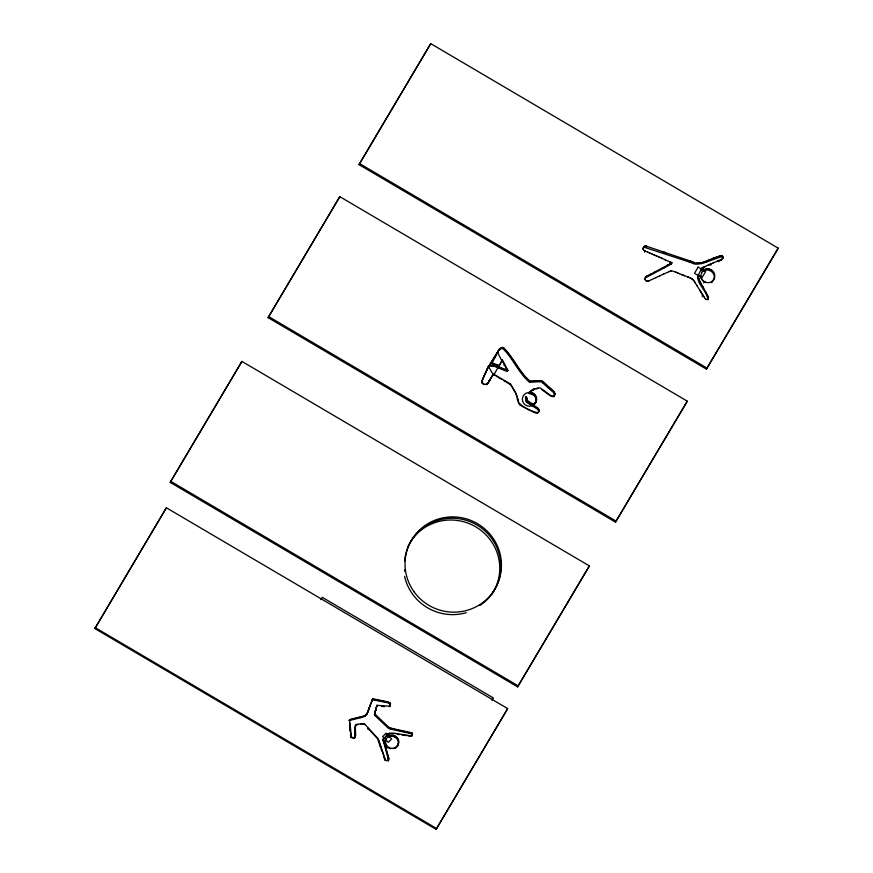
<?xml version="1.0" encoding="UTF-8"?>
<svg xmlns="http://www.w3.org/2000/svg" width="873" height="873" viewBox="0 0 873 873"><rect width="100%" height="100%" fill="white"/><g stroke="black" fill="none" stroke-linecap="round" stroke-linejoin="round"><path stroke-width="1.31" d="M722.571 258.888L721.84 257A1.408 1.386 23.7 0 0 721.273 256.717L702.23 263.526L696.501 264.224A13.291 13.062 23.7 0 1 693.609 263.69L690.685 262.446A3.557 3.492 23.7 0 0 689.986 262.195L689.714 262.118A7.595 7.464 23.7 0 1 689.255 261.987L644.296 247.255A1.942 1.899 23.7 0 0 643.477 247.714L642.997 248.358M645.082 278.181L645.082 279A3.547 3.481 23.7 0 0 645.365 279.884L645.518 280.102M482.191 380.497L482.125 381.152A3.066 3.012 23.7 0 0 483.129 383.422L483.675 383.814A3.634 3.568 23.7 0 0 484.58 384.207L485.137 384.306A2.837 2.783 23.7 0 0 486.457 384.12L487.832 383.061M398.197 744.102L398.317 743.469A6.362 6.253 23.7 0 0 396.964 738.765L394.912 737.041L395.305 736.135L397.357 737.86A6.362 6.253 23.7 0 1 398.71 742.574L398.426 743.829A7.082 6.962 23.7 0 1 397.51 745.618A6.624 6.504 23.7 0 1 388.43 747.244A6.722 6.602 23.7 0 1 385.571 741.057M723.008 258.004L722.658 256.226M375.717 709.498L376.983 705.308L389.598 706.202A2.008 1.964 23.7 0 0 390.264 705.537L390.547 703.573A1.724 1.691 23.7 0 0 390.264 702.983L388.332 701.936L372.749 698.749L372.356 699.655L387.939 702.83L389.871 703.889A1.724 1.691 23.7 0 1 390.155 704.478L389.871 706.443M376.732 706.268L374.637 713.972A1.615 1.582 23.7 0 0 374.768 714.54L387.71 727.045A6.798 6.678 23.7 0 0 390.918 728.66L412.067 733.353A1.331 1.31 23.7 0 1 412.34 733.866L411.958 735.655A1.375 1.353 23.7 0 1 411.521 735.994L407.756 735.83M375.597 709.967L376.11 708.603M376.328 707.163L376.787 705.766L377.452 705.842M375.477 710.426L375.794 709.509M375.423 710.884L375.75 709.978M375.095 711.79L375.619 710.436M375.106 712.248L374.441 714.43A1.615 1.582 23.7 0 0 374.572 714.987L387.514 727.493A6.798 6.678 23.7 0 0 390.722 729.108L411.86 733.8A1.331 1.31 23.7 0 1 412.143 734.324L411.761 736.103A1.375 1.353 23.7 0 1 411.478 736.354M698.4 275.039L701.63 268.371L707.348 265.468M375.499 710.884L375.041 712.248M374.91 712.695L375.237 711.79M643.368 247.496L643.128 248.947A2.041 1.997 23.7 0 0 643.357 249.645L643.837 250.256M368.526 709.891L367.413 712.805M367.926 711.528L368.722 709.433M368.33 710.338L368.984 708.734M368.592 709.629L369.246 708.025M368.853 708.931L369.508 707.316M369.115 708.221L370.043 705.908M369.377 707.512L369.846 706.355M367.609 712.357L368.122 711.08M369.65 706.803L370.305 705.198M372.084 700.386L372.749 698.749M369.912 706.104L370.578 704.489M372.476 699.48L371.538 701.827M370.185 705.395L370.447 704.675M370.381 704.937L372.204 700.201M371.112 703.071L371.658 701.641M482.092 380.606L482.42 379.82M538.488 412.372L538.696 411.609A2.248 2.215 23.7 0 0 538.641 410.845L537.201 408.99L527.15 402.66A3.459 3.394 23.7 0 1 526.223 401.842L526.026 401.471A22.196 21.814 23.7 0 1 525.611 399.376L525.579 396.702L525.884 398.732A22.196 21.814 23.7 0 0 526.277 400.74L526.583 401.274A3.579 3.525 23.7 0 0 527.434 402.006L530.086 403.697M723.019 257.961L722.549 258.703M367.129 713.525L367.806 711.899M94.851 628.56L166.383 507.78L507.639 708.57L507.235 709.465L436.107 829.35L94.851 628.56L166.383 507.78M170.191 482.387L241.919 361.4L589.33 565.89L588.849 566.992L517.602 686.876L170.191 482.387L241.919 361.4M268.087 317.641L339.815 196.654L687.226 401.144L686.745 402.246L615.498 522.13L268.087 317.641L339.815 196.654M359.01 164.637L430.738 43.65L778.149 248.139L777.668 249.242L706.421 369.126L359.01 164.637L430.738 43.65M499.301 349.222L488.542 366.682L493.529 375.27L502.433 360.025L507.89 370.37L506.853 371.276M498.952 366.18L491.848 363.528L498.996 366.071L499.432 365.078M498.843 349.964L497.457 352.692M492.852 375.019L493.343 373.917L510.116 383.814M498.003 367.751L502.433 360.025M349.178 720.607L349.582 719.701L351.459 736.867A1.942 1.91 23.7 0 0 351.917 737.292L353.761 737.685A2.161 2.128 23.7 0 0 355.136 736.91M350.739 737.194L350.924 735.317M355.289 727.471L355.071 737.172L355.682 735.262L355.278 725.365L356.162 724.394M349.386 720.465L360.494 717.704L360.898 716.809M366.856 714.147L367.522 712.619M376.983 705.308L376.59 706.213L377.256 706.29M374.572 713.601L374.964 712.695L374.844 713.525A1.615 1.582 23.7 0 0 374.964 714.081L387.907 726.598A6.798 6.678 23.7 0 0 391.115 728.202M375.259 715.882L375.652 714.987M554.159 395.982L554.399 395.502A2.324 2.281 23.7 0 0 554.519 394.498L553.406 392.414L541.926 382.221A3.907 3.841 23.7 0 0 540.442 381.676L530.446 382.167A3.023 2.979 23.7 0 1 529.431 382.058L529.453 380.683C518.857 371.243 513.237 357.144 503.459 347.53A3.699 3.634 23.7 0 0 501.462 347.607L499.672 348.764L488.542 366.682L488.989 366.256A3.394 3.328 23.7 0 1 490.299 365.612L492.918 365.798L506.46 371.145M525.393 397.302L526.146 396.506A6.078 5.98 23.7 0 0 526.354 396.779L527.106 399.616A4.441 4.365 23.7 0 0 527.674 400.62L530.282 402.562A13.008 12.779 23.7 0 1 532.552 403.97M530.282 402.562L529.998 403.217L527.39 401.264A4.441 4.365 23.7 0 1 526.823 400.26L526.757 397.531M530.009 403.195A13.008 12.779 23.7 0 1 532.268 404.614L534.287 404.406A6.166 6.067 23.7 0 0 535.782 402.049A6.406 6.297 23.7 0 0 535.978 398.699L535.225 396.822A5.718 5.62 23.7 0 0 533.217 394.869L528.874 393.374L531.166 390.853M529.453 380.683L529.911 380.955A3.023 2.979 23.7 0 0 530.926 381.054L540.922 380.584A3.907 3.841 23.7 0 1 542.406 381.119L553.886 391.322L555.01 393.396A2.324 2.281 23.7 0 1 554.879 394.4L553.635 395.851A2.237 2.193 23.7 0 1 552.882 396.091L550.547 395.414L540.343 388.016A3.372 3.317 23.7 0 0 538.739 387.852L533.97 389.096A5.14 5.052 23.7 0 0 532.628 389.554L529.18 392.708L533.501 394.214A5.718 5.62 23.7 0 1 535.509 396.178L536.262 398.055A6.406 6.297 23.7 0 1 536.066 401.405A6.166 6.067 23.7 0 1 534.571 403.752L532.268 404.603M533.479 390.198L533.97 389.096M539.252 381.643L539.732 380.541M385.539 741.046A6.46 6.34 23.7 0 1 385.953 739.322L384.273 737.63L383.225 739.224A1.626 1.604 23.7 0 0 383.029 739.802L388.572 760.056A1.517 1.484 23.7 0 1 388.245 760.645L388.114 760.765M383.171 741.013L383.422 738.907A1.626 1.604 23.7 0 1 383.618 738.329L384.218 737.674M535.116 395.611L535.313 395.163A6.984 6.864 23.7 0 0 529.649 392.01M387.568 734.237L389.205 735.874L388.801 736.779L387.176 735.131L387.939 733.975A5.871 5.773 23.7 0 1 389.489 733.255M385.953 739.322L385.55 740.217A6.46 6.34 23.7 0 0 385.364 740.784M532.759 405.378L532.956 404.919A6.984 6.864 23.7 0 0 535.651 402.224A6.231 6.122 23.7 0 0 535.313 395.153M542.722 382.832L543.202 381.73M535.662 402.257A6.984 6.864 23.7 0 1 523.658 403.293A6.984 6.864 23.7 0 1 528.612 392.49A6.984 6.864 23.7 0 1 535.662 402.257L535.455 402.671A6.144 6.035 23.7 0 1 534.571 403.752M357.144 724.263L364.019 723.575A3.59 3.536 23.7 0 1 364.805 724.23L377.572 738.056A6.995 6.875 23.7 0 1 378.795 740.359L385.222 759.259L384.829 760.165L384.426 758.975M383.563 740.108L388.507 757.6L388.376 760.503A1.517 1.484 23.7 0 1 388.245 760.82M388.299 759.183L388.703 758.277L383.225 739.355A1.626 1.604 23.7 0 1 383.422 738.776L384.142 738.034M409.47 736.561L409.863 735.655L411.718 735.546A1.375 1.353 23.7 0 0 412.154 735.197L412.536 733.418A1.331 1.31 23.7 0 0 412.263 732.894L391.115 728.224M646.424 247.452L646.915 246.361L665.663 252.69M644.634 252.144L645.114 251.053L643.859 250.213M644.82 278.662L646.893 276.217L651.411 273.795M646.413 277.319L664.397 267.727L667.354 265.261M664.397 267.727L671.435 263.919L671.915 262.817L664.528 259.521M436.107 829.35L507.639 708.57M689.255 261.987L689.735 260.885A7.595 7.464 23.7 0 0 690.194 261.016L690.467 261.092A3.557 3.492 23.7 0 1 691.165 261.333L694.111 262.544M690.685 262.446L691.165 261.343A4.234 4.158 23.7 0 0 690.39 261.027L690.39 261.027M517.602 686.876L589.33 565.89M712.444 281.706L713.907 279.316A6.886 6.766 23.7 0 0 711.953 271.918L711.386 271.459A7.562 7.431 23.7 0 0 709.825 270.597A6.864 6.755 23.7 0 0 703.3 271.197L700.888 269.79L701.368 268.688A4.594 4.518 23.7 0 1 702.743 267.509L705.046 266.516M706.071 262.042L708.167 260.187M700.353 277.767L700.844 276.665L698.345 275.202L697.865 276.305A7.071 6.951 23.7 0 0 697.723 278.116C698.989 285.995 707.446 292.062 707.828 299.81M703.311 271.219L703.791 270.117L701.368 268.688M699.808 283.539L700.288 282.437L698.204 277.025A7.071 6.951 23.7 0 1 698.378 275.071M703.791 282.885L704.282 281.783A7.017 6.886 23.7 0 1 700.833 276.665M719.188 257.033L719.93 255.811M707.392 296.875L707.872 295.783L706.028 292.379M615.498 522.13L687.226 401.144M706.421 369.126L778.149 248.139M483.5 377.376L481.929 381.599A3.066 3.012 23.7 0 0 482.704 383.64M482.769 379.002L481.645 382.254A3.066 3.012 23.7 0 0 481.7 382.887M483.369 377.66L484.22 375.739M483.009 378.478L483.86 376.558M483.74 376.841L484.58 374.932M484.46 375.215L485.312 373.295M484.1 376.023L484.941 374.113M484.821 374.397L485.672 372.487M485.192 373.589L486.043 371.669M485.846 372.127L486.774 370.043M485.563 372.771L485.923 371.963M486.294 371.145L487.145 369.235M486.948 369.683L487.516 368.428M486.665 370.338L487.887 367.609M487.407 368.712L488.269 366.802M367.249 713.241L364.554 716.187L349.844 719.854M487.778 367.904L489 366.311A3.372 3.306 23.7 0 1 489.971 365.798L493.234 366.038M488.062 367.26L489.284 365.667A3.372 3.306 23.7 0 1 490.255 365.154L493.07 365.23L506.744 370.501M495.035 357.243L491.848 363.528M494.751 357.897L495.831 355.704M495.548 356.348L497.545 352.419L502.302 361.782M496.082 355.322L496.377 354.765M496.955 353.543L497.359 352.856M497.261 353.074L497.992 351.579M712.925 280.604L714.409 278.181A6.886 6.766 23.7 0 0 712.455 270.772L709.28 269.113A6.82 6.7 23.7 0 0 703.005 270.706L702.525 271.208A7.377 7.257 23.7 0 0 701.696 272.376M490.899 378.162L492.688 375.008M490.615 378.806L493.136 374.364L495.318 375.652M320.893 599.653L322.268 597.318L493.376 697.964L491.99 700.288M489.939 379.766L490.779 378.249M489.655 380.421L491.095 377.703M490.135 379.319L489.022 381.49M489.306 380.835L489.818 379.853M489.186 380.923L488.062 383.083M488.694 382.025L489.502 380.388M488.858 381.457L487.832 383.258M487.734 383.618L488.345 382.439M366.976 713.776L365.285 716.155L360.494 717.704M707.916 299.09L708.549 297.158M713.383 280.037L713.787 279.458M355.136 736.91L355.278 726.074M354.875 737.62L354.733 737.816A2.161 2.128 23.7 0 1 354.416 738.132M385.779 736.419L387.525 734.575A5.86 5.762 23.7 0 1 389.009 733.789L394.367 733.756M643.63 247.015L643.979 246.579A1.932 1.899 23.7 0 1 644.787 246.11L645.267 246.033M488.029 382.8L486.261 384.567M487.549 383.902L486.927 384.611M366.704 714.234L364.183 715.947L349.811 719.538M538.325 412.449L538.979 410.954A2.248 2.215 23.7 0 0 538.925 410.201L537.768 408.553L532.301 405.083M498.821 350.313L500.982 348.709A3.699 3.634 23.7 0 1 502.979 348.633C512.757 358.236 518.376 372.345 528.973 381.785M553.995 396.211L553.384 396.811M645.769 276.959L645.3 277.559A2.03 1.997 23.7 0 0 645.071 278.225M499.476 349.211L501.266 348.054A3.699 3.634 23.7 0 1 503.263 347.978C513.226 357.657 518.737 372.291 529.813 381.436A3.143 3.088 23.7 0 0 530.729 381.512L540.725 381.032A3.907 3.841 23.7 0 1 542.209 381.577L553.689 391.77L554.802 393.843A2.324 2.281 23.7 0 1 554.682 394.847L553.438 396.298A2.237 2.193 23.7 0 1 552.685 396.538L551.278 396.353M528.874 393.374L531.155 391.29M645.944 276.828L646.653 276.326M531.439 390.635L532.661 389.893A5.107 5.02 23.7 0 1 533.763 389.554L534.647 389.347M387.176 735.131L387.536 734.88A5.871 5.773 23.7 0 1 389.096 734.149M707.065 299.504L707.927 299.046M646.391 276.512L648.039 275.584M721.513 260.219L720.847 260.558M667.78 265.032L666.525 265.708M671.413 263.089L671.937 262.784L670.213 262.064M667.758 265.076L670.464 263.581M670.442 263.613L671.435 263.057M665.302 266.374L654.772 272.038M653.659 272.594L649.141 275.028M653.648 272.638L655.907 271.394M721.796 259.205L714.201 262.522M532.05 390.711L532.377 390.547A5.107 5.02 23.7 0 1 533.097 390.286M655.798 277.679L659.693 275.857M655.819 277.636L648.977 280.811M659.672 275.901L663.567 274.089M706.573 260.896L703.671 262.129M663.545 274.133L668.751 271.765M703.42 268.131L702.285 268.644A4.594 4.518 23.7 0 0 700.91 269.801M668.74 271.809L670.235 271.121M707.326 265.501L711.921 263.471M708.472 264.999L710.764 264.006M710.273 265.108L711.419 264.606M713.055 263.013L714.212 262.478M711.91 263.504L713.066 262.969M717.661 261.005L718.806 260.514M718.304 261.649L719.461 261.158M649.359 280.615L648.628 280.931M708.145 260.219L713.896 257.982M718.021 256.553L720.902 255.549M713.055 258.321L718.043 256.509M716.362 257.142L717.191 256.848M703.693 262.086L701.761 262.686M670.224 271.165L671.053 270.957M536.087 388.932L538.117 388.376M648.639 280.899L647.952 281.095M389.489 733.255L393.068 733.058L409.863 735.655M360.014 717.42L360.702 717.257M644.776 246.153L646.926 246.317M693.118 262.26L694.1 262.587A13.291 13.062 23.7 0 0 696.981 263.122L701.783 262.653M707.086 299.461L705.919 299.33M699.873 263.002L700.823 262.849M356.948 724.71L358.421 724.503M355.966 724.852L355.682 726.565M360.865 724.175L363.899 724.077A3.59 3.536 23.7 0 1 364.608 724.677M647.973 281.062L646.773 281.073M720.88 255.593L721.567 255.527M697.003 263.089L697.964 263.122M381.37 706.312L384.546 706.694M405.836 735.557L401.995 735.033M645.769 246.088L646.609 246.262M399.125 734.608L397.215 734.291M352.812 738.121L351.721 737.74A1.942 1.91 23.7 0 1 351.393 737.467M721.556 255.571L721.775 255.571A1.408 1.386 23.7 0 1 722.32 255.898M372.553 699.208L388.136 702.383L390.067 703.431A1.724 1.691 23.7 0 1 390.351 704.02L390.067 705.984A2.008 1.964 23.7 0 1 389.391 706.661M645.507 280.146L645.856 280.571A1.964 1.932 23.7 0 0 646.511 280.986L646.784 281.03M507.137 370.632L507.693 370.818L505.98 367.555M507.18 370.13L507.89 370.37M662.967 251.817L689.757 260.841M681.497 274.526L689.605 277.636M492.132 362.884L499.236 365.536M687.575 276.883L688.59 277.265M689.594 277.679L692.551 279.295A8.741 8.588 23.7 0 1 693.424 280.146L693.926 280.822M498.428 366.758L506.951 370.054M676.477 272.452L673.236 271.252A5.511 5.424 23.7 0 0 671.261 270.979M675.451 272.092L677.492 272.856M683.526 275.29L684.541 275.693M677.47 272.9L678.496 273.26M678.485 273.304L679.5 273.664M679.489 273.707L682.522 274.886M645.114 251.053L647.755 252.133M649.512 252.886L652.131 254.032M647.744 252.177L650.363 253.312M652.109 254.065L654.728 255.211M653.877 254.785L655.601 255.593M656.496 255.931L659.857 257.459M655.623 255.549L657.347 256.356M659.104 257.077L665.335 259.838M661.428 258.102L662.203 258.441M669.733 263.155L671.435 263.919M534.582 412.765L537.233 413.158A2.379 2.335 23.7 0 0 538.128 412.645M530.217 410.528L521.53 405.967M531.09 410.976L531.963 411.423M532.836 411.87L533.709 412.318M704.282 281.783L705.57 282.383A7.322 7.191 23.7 0 1 703.703 281.357M690.827 278.16L691.209 278.367A8.632 8.479 23.7 0 1 693.402 280.178M359.49 163.535L706.912 368.024M496.399 376.285L497.468 376.918M498.538 377.54L499.585 378.162M500.644 378.784L501.691 379.395M268.578 316.539L615.989 521.028M170.672 481.285L518.082 685.774M95.244 627.654L436.5 828.444M503.765 380.617L505.827 381.839M506.853 382.439L509.919 384.262A3.776 3.71 23.7 0 1 510.803 385.222L511.48 386.161M520.668 405.498L519.904 404.865M532.956 404.919L537.964 408.106L539.121 409.743A2.248 2.215 23.7 0 1 539.176 410.506L538.335 412.187A2.379 2.335 23.7 0 1 537.43 412.711C531.122 410.965 523.123 407.822 518.748 402.486A2.706 2.652 23.7 0 1 518.518 401.667L516.183 393.69L511.021 384.753A3.776 3.71 23.7 0 0 510.148 383.782M532.421 405.159L529.856 403.555M483.195 384.076L483.467 384.273A3.634 3.568 23.7 0 0 484.111 384.567M550.35 395.873L548.855 394.782M541.817 389.565L544.763 391.726M545.352 392.163L548.277 394.345M712.433 270.816L711.877 270.368A7.562 7.431 23.7 0 0 710.306 269.495A6.864 6.755 23.7 0 0 703.78 270.095M722.342 255.865L722.909 256.771M705.537 299.09L704.62 297.835M367.817 728.115L377.365 738.514M367.62 728.573L368.417 729.435M519.773 404.712L519.031 403.653M693.948 280.779L697.069 285.864M351.252 737.314L350.499 733.047M525.819 397.095L526.07 397.433A6.602 6.482 23.7 0 1 526.277 397.706L526.474 398.175M512.113 387.132L515.005 392.086M702.285 285.711L699.24 280.549L698.225 276.894M700.288 282.437L700.801 283.245M702.132 295.805L702.754 296.787M699.535 289.76L703.845 296.678M700.157 290.742L704.467 297.66M699.524 289.803L697.091 285.82M694.657 281.903L695.257 282.896M702.307 285.667L702.765 286.54M702.787 286.497L703.234 287.37M703.256 287.337L706.017 292.422M518.507 402.879L518.376 402.562A3.514 3.448 23.7 0 1 518.311 402.191L517.198 397.335M502.237 360.473L502.935 361.793M503.274 362.437L503.95 363.725M504.288 364.368L505.642 366.922M504.005 365.012L504.343 365.656M506.034 368.853L507.409 371.472M708.276 296.449L708.538 297.202M515.517 393.101L516.827 396.255M645.092 278.967L645.376 279.84M385.222 759.259L386.106 760.579A1.386 1.364 23.7 0 0 386.597 760.787L388.441 760.187A1.517 1.484 23.7 0 0 388.769 759.608L388.703 758.277M385.102 759.925L384.622 758.528M378.631 740.806L379.035 741.985M378.424 741.253L378.838 742.432M379.439 743.163L383.433 754.981M379.242 743.61L379.635 744.789M380.039 745.979L380.442 747.157M381.239 749.514L381.643 750.704M383.836 756.16L384.229 757.338M383.629 756.607L384.033 757.797M388.507 757.6L388.398 758.386M517.242 399.081L517.536 400.194M350.313 731.017L349.647 723.302M350.084 731.127L349.615 725.659M349.375 720.16L349.429 720.782M355.671 724.459L355.682 725.168M385.833 736.463A9.407 9.243 23.7 0 1 384.12 738.012M377.594 738.744A6.995 6.875 23.7 0 1 378.598 740.806M354.94 737.358A2.161 2.128 23.7 0 1 353.565 738.132M385.43 740.861A6.384 6.264 23.7 0 1 386.106 739.027L386.466 738.46A6.591 6.482 23.7 0 1 394.498 736.277A7.159 7.039 23.7 0 1 396.244 737.369L397.16 738.318A6.362 6.253 23.7 0 1 398.514 743.021L398.023 744.734A7.082 6.962 23.7 0 1 397.106 746.513A6.624 6.504 23.7 0 1 394.705 748.565M385.44 743.403A6.842 6.722 23.7 0 0 386.772 746.284A6.504 6.395 23.7 0 0 388.212 747.637M393.734 748.565A6.624 6.504 23.7 0 0 397.641 745.498A7.082 6.962 23.7 0 0 398.219 744.276M390.624 748.685A6.624 6.504 23.7 0 1 388.769 748.019M389.183 735.917A6.624 6.504 23.7 0 1 395.305 736.201M388.791 736.812A6.624 6.504 23.7 0 1 394.912 737.096M387.557 747.746A6.722 6.602 23.7 0 1 385.157 743.13M377.583 739.464A6.995 6.875 23.7 0 1 377.834 739.889M407.429 547.797A48.331 47.077 25 0 1 474.737 526.277A48.331 47.077 25 0 1 491.477 594.644M466.269 612.671A48.331 47.077 25 0 1 404.625 576.409M404.581 561.132A48.353 47.513 23.7 0 1 476.898 525.011A48.353 47.513 23.7 0 1 479.899 605.491M404.832 571.575A48.353 47.513 23.7 0 1 404.625 569.796M488.269 366.802A4.747 4.671 23.7 0 1 488.978 365.689M712.946 280.571A6.919 6.798 23.7 0 1 701.827 272.518M643.379 249.613A2.041 1.997 23.7 0 1 643.15 248.903M646.533 280.953A1.964 1.932 23.7 0 1 645.867 280.528M711.964 282.186A6.919 6.798 23.7 0 1 711.43 282.601M698.138 267.149L694.482 273.293L701.957 277.69L705.613 271.558L698.138 267.149M386.019 733.32L382.625 736.616L388.256 742.301L391.661 739.005L386.019 733.32M414.348 592.2A48.353 47.513 23.7 0 0 497.359 584.288A48.353 47.513 23.7 0 0 447.991 517.1A48.353 47.513 23.7 0 0 414.348 592.2"/></g></svg>
